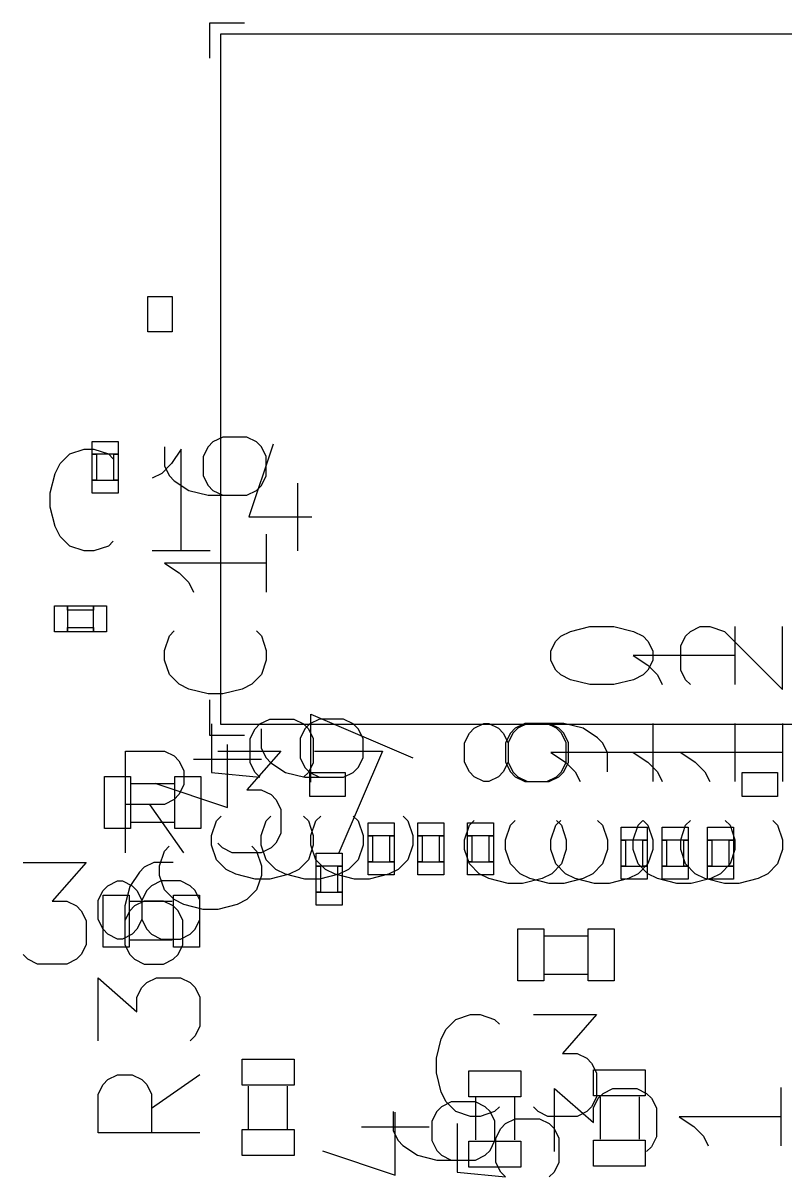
# Model space of a CAD drawing. Header units: millimetres. Extents: x -1 to 260, y -56 to 300.
# Drawn here: x 52.33 to 61.15, y 150.03 to 163.36 of the extents above; entities that cross this region are included whole.
import ezdxf

# ---------------------------------------------------------------- set-up
doc = ezdxf.new("R2010")
doc.units = ezdxf.units.MM
doc.layers.add('F.Fab', color=9, linetype='CONTINUOUS', true_color=0xafafaf)
doc.layers.add('F.Silkscreen', color=41, linetype='CONTINUOUS', true_color=0xf2eda1)

msp = doc.modelspace()

# ---------------------------------------------------------------- linework, layer by layer
at = {"layer": 'F.Fab', "linetype": 'CONTINUOUS'}
for p, q in [((54.6122, 163.2378), (54.6122, 155.2622)), ((62.5878, 163.2378), (54.6122, 163.2378)), ((55.5012, 163.2378), (55.1964, 163.2378)), ((56.0092, 163.2378), (55.7044, 163.2378)), ((56.4918, 163.2378), (56.2124, 163.2378)), ((56.9998, 163.2378), (56.695, 163.2378)), ((57.5078, 163.2378), (57.203, 163.2378)), ((57.9904, 163.2378), (57.711, 163.2378)), ((58.4984, 163.2378), (58.1936, 163.2378)), ((59.0064, 163.2378), (58.7016, 163.2378)), ((59.489, 163.2378), (59.2096, 163.2378)), ((59.997, 163.2378), (59.6922, 163.2378)), ((60.505, 163.2378), (60.2002, 163.2378)), ((60.9876, 163.2378), (60.7082, 163.2378)), ((54.6122, 162.6536), (54.6122, 162.3488)), ((54.6122, 162.1456), (54.6122, 161.8408)), ((54.6122, 161.6376), (54.6122, 161.3582)), ((54.6122, 161.155), (54.6122, 160.8502)), ((54.6122, 160.647), (54.6122, 160.3422)), ((54.6122, 160.139), (54.6122, 159.8596)), ((54.6122, 159.6564), (54.6122, 159.3516)), ((54.6122, 159.1484), (54.6122, 158.8436)), ((54.6122, 158.6404), (54.6122, 158.361)), ((53.13, 158.38), (53.13, 158.53)), ((53.13, 158.53), (53.43, 158.53)), ((53.43, 158.53), (53.43, 158.38)), ((53.43, 158.38), (53.13, 158.38)), ((53.13, 158.08), (53.13, 158.38)), ((53.13, 158.38), (53.18, 158.38)), ((53.18, 158.38), (53.18, 158.08)), ((53.38, 158.08), (53.38, 158.38)), ((53.38, 158.38), (53.43, 158.38)), ((53.43, 158.38), (53.43, 158.08)), ((53.18, 158.08), (53.13, 158.08)), ((53.13, 157.93), (53.13, 158.08)), ((53.13, 158.08), (53.43, 158.08)), ((53.43, 158.08), (53.38, 158.08)), ((53.43, 158.08), (53.43, 157.93)), ((54.6122, 158.1578), (54.6122, 157.853)), ((53.43, 157.93), (53.13, 157.93)), ((54.6122, 157.6498), (54.6122, 157.345)), ((54.6122, 157.1418), (54.6122, 156.8624)), ((52.695, 156.33), (52.695, 156.63)), ((52.695, 156.63), (52.845, 156.63)), ((52.845, 156.63), (52.845, 156.33)), ((52.845, 156.58), (52.845, 156.63)), ((52.845, 156.63), (53.145, 156.63)), ((53.145, 156.58), (52.845, 156.58)), ((53.145, 156.63), (53.145, 156.58)), ((53.145, 156.33), (53.145, 156.63)), ((53.145, 156.63), (53.295, 156.63)), ((53.295, 156.63), (53.295, 156.33)), ((54.6122, 156.6592), (54.6122, 156.3544)), ((52.845, 156.33), (52.695, 156.33)), ((52.845, 156.33), (52.845, 156.38)), ((52.845, 156.38), (53.145, 156.38)), ((53.145, 156.33), (52.845, 156.33)), ((53.145, 156.38), (53.145, 156.33)), ((53.295, 156.33), (53.145, 156.33)), ((54.6122, 156.1512), (54.6122, 155.8464)), ((54.6122, 155.2622), (62.5878, 155.2622)), ((55.1964, 155.2622), (55.5012, 155.2622)), ((55.7044, 155.2622), (56.0092, 155.2622)), ((56.2124, 155.2622), (56.4918, 155.2622)), ((56.695, 155.2622), (56.9998, 155.2622)), ((57.203, 155.2622), (57.5078, 155.2622)), ((57.711, 155.2622), (57.9904, 155.2622)), ((58.1936, 155.2622), (58.4984, 155.2622)), ((58.7016, 155.2622), (59.0064, 155.2622)), ((59.2096, 155.2622), (59.489, 155.2622)), ((59.6922, 155.2622), (59.997, 155.2622)), ((60.2002, 155.2622), (60.505, 155.2622)), ((60.7082, 155.2622), (60.9876, 155.2622)), ((53.2712, 154.0549), (53.2712, 154.6548)), ((53.2712, 154.6548), (53.5712, 154.6548)), ((53.5712, 154.6548), (53.5712, 154.0549)), ((54.084, 154.0549), (54.084, 154.6548)), ((54.084, 154.6548), (54.384, 154.6548)), ((54.384, 154.6548), (54.384, 154.0549)), ((53.585, 154.574), (54.075, 154.574)), ((53.5712, 154.0549), (53.2712, 154.0549)), ((54.075, 154.126), (53.585, 154.126)), ((54.384, 154.0549), (54.084, 154.0549)), ((56.32, 153.97), (56.32, 154.12)), ((56.32, 154.12), (56.62, 154.12)), ((56.62, 154.12), (56.62, 153.97)), ((56.895, 153.97), (56.895, 154.12)), ((56.895, 154.12), (57.195, 154.12)), ((57.195, 154.12), (57.195, 153.97)), ((57.47, 153.97), (57.47, 154.12)), ((57.47, 154.12), (57.77, 154.12)), ((57.77, 154.12), (57.77, 153.97)), ((59.245, 153.92), (59.245, 154.07)), ((59.245, 154.07), (59.545, 154.07)), ((59.545, 154.07), (59.545, 153.92)), ((59.72, 153.92), (59.72, 154.07)), ((59.72, 154.07), (60.02, 154.07)), ((60.02, 154.07), (60.02, 153.92)), ((60.245, 153.92), (60.245, 154.07)), ((60.245, 154.07), (60.545, 154.07)), ((60.545, 154.07), (60.545, 153.92)), ((56.32, 153.67), (56.32, 153.97)), ((56.32, 153.97), (56.37, 153.97)), ((56.62, 153.97), (56.32, 153.97)), ((56.37, 153.97), (56.37, 153.67)), ((56.57, 153.67), (56.57, 153.97)), ((56.57, 153.97), (56.62, 153.97)), ((56.62, 153.97), (56.62, 153.67)), ((56.895, 153.67), (56.895, 153.97)), ((56.895, 153.97), (56.945, 153.97)), ((57.195, 153.97), (56.895, 153.97)), ((56.945, 153.97), (56.945, 153.67)), ((57.145, 153.67), (57.145, 153.97)), ((57.145, 153.97), (57.195, 153.97)), ((57.195, 153.97), (57.195, 153.67)), ((57.47, 153.67), (57.47, 153.97)), ((57.47, 153.97), (57.52, 153.97)), ((57.77, 153.97), (57.47, 153.97)), ((57.52, 153.97), (57.52, 153.67)), ((57.72, 153.67), (57.72, 153.97)), ((57.72, 153.97), (57.77, 153.97)), ((57.77, 153.97), (57.77, 153.67)), ((59.245, 153.62), (59.245, 153.92)), ((59.245, 153.92), (59.295, 153.92)), ((59.545, 153.92), (59.245, 153.92)), ((59.295, 153.92), (59.295, 153.62)), ((59.495, 153.62), (59.495, 153.92)), ((59.495, 153.92), (59.545, 153.92)), ((59.545, 153.92), (59.545, 153.62)), ((59.72, 153.62), (59.72, 153.92)), ((59.72, 153.92), (59.77, 153.92)), ((60.02, 153.92), (59.72, 153.92)), ((59.77, 153.92), (59.77, 153.62)), ((59.97, 153.62), (59.97, 153.92)), ((59.97, 153.92), (60.02, 153.92)), ((60.02, 153.92), (60.02, 153.62)), ((60.245, 153.62), (60.245, 153.92)), ((60.245, 153.92), (60.295, 153.92)), ((60.545, 153.92), (60.245, 153.92)), ((60.295, 153.92), (60.295, 153.62)), ((60.495, 153.62), (60.495, 153.92)), ((60.495, 153.92), (60.545, 153.92)), ((60.545, 153.92), (60.545, 153.62)), ((55.72, 153.62), (55.72, 153.77)), ((55.72, 153.77), (56.02, 153.77)), ((56.02, 153.77), (56.02, 153.62)), ((56.37, 153.67), (56.32, 153.67)), ((56.32, 153.52), (56.32, 153.67)), ((56.32, 153.67), (56.62, 153.67)), ((56.62, 153.67), (56.57, 153.67)), ((56.62, 153.67), (56.62, 153.52)), ((56.945, 153.67), (56.895, 153.67)), ((56.895, 153.52), (56.895, 153.67)), ((56.895, 153.67), (57.195, 153.67)), ((57.195, 153.67), (57.145, 153.67)), ((57.195, 153.67), (57.195, 153.52)), ((57.52, 153.67), (57.47, 153.67)), ((57.47, 153.52), (57.47, 153.67)), ((57.47, 153.67), (57.77, 153.67)), ((57.77, 153.67), (57.72, 153.67)), ((57.77, 153.67), (57.77, 153.52)), ((55.72, 153.32), (55.72, 153.62)), ((55.72, 153.62), (55.77, 153.62)), ((56.02, 153.62), (55.72, 153.62)), ((55.77, 153.62), (55.77, 153.32)), ((55.97, 153.32), (55.97, 153.62)), ((55.97, 153.62), (56.02, 153.62)), ((56.02, 153.62), (56.02, 153.32)), ((56.62, 153.52), (56.32, 153.52)), ((57.195, 153.52), (56.895, 153.52)), ((57.77, 153.52), (57.47, 153.52)), ((59.295, 153.62), (59.245, 153.62)), ((59.245, 153.47), (59.245, 153.62)), ((59.245, 153.62), (59.545, 153.62)), ((59.545, 153.62), (59.495, 153.62)), ((59.545, 153.62), (59.545, 153.47)), ((59.77, 153.62), (59.72, 153.62)), ((59.72, 153.47), (59.72, 153.62)), ((59.72, 153.62), (60.02, 153.62)), ((60.02, 153.62), (59.97, 153.62)), ((60.02, 153.62), (60.02, 153.47)), ((60.295, 153.62), (60.245, 153.62)), ((60.245, 153.47), (60.245, 153.62)), ((60.245, 153.62), (60.545, 153.62)), ((60.545, 153.62), (60.495, 153.62)), ((60.545, 153.62), (60.545, 153.47)), ((59.545, 153.47), (59.245, 153.47)), ((60.02, 153.47), (59.72, 153.47)), ((60.545, 153.47), (60.245, 153.47)), ((53.256, 152.6852), (53.256, 153.2851)), ((53.256, 153.2851), (53.556, 153.2851)), ((53.556, 153.2851), (53.556, 152.6852)), ((54.0688, 152.6852), (54.0688, 153.2851)), ((54.0688, 153.2851), (54.3688, 153.2851)), ((54.3688, 153.2851), (54.3688, 152.6852)), ((55.77, 153.32), (55.72, 153.32)), ((55.72, 153.17), (55.72, 153.32)), ((55.72, 153.32), (56.02, 153.32)), ((56.02, 153.32), (55.97, 153.32)), ((56.02, 153.32), (56.02, 153.17)), ((53.565, 153.214), (54.055, 153.214)), ((56.02, 153.17), (55.72, 153.17)), ((58.0512, 152.2949), (58.0512, 152.8948)), ((58.0512, 152.8948), (58.3512, 152.8948)), ((58.3512, 152.8948), (58.3512, 152.2949)), ((58.864, 152.2949), (58.864, 152.8948)), ((58.864, 152.8948), (59.164, 152.8948)), ((59.164, 152.8948), (59.164, 152.2949)), ((54.055, 152.766), (53.565, 152.766)), ((58.365, 152.814), (58.855, 152.814)), ((53.556, 152.6852), (53.256, 152.6852)), ((54.3688, 152.6852), (54.0688, 152.6852)), ((58.855, 152.366), (58.365, 152.366)), ((58.3512, 152.2949), (58.0512, 152.2949)), ((59.164, 152.2949), (58.864, 152.2949)), ((54.8649, 151.0888), (54.8649, 151.3888)), ((54.8649, 151.3888), (55.4648, 151.3888)), ((55.4648, 151.3888), (55.4648, 151.0888)), ((57.4852, 150.954), (57.4852, 151.254)), ((57.4852, 151.254), (58.0851, 151.254)), ((58.0851, 151.254), (58.0851, 150.954)), ((58.9252, 150.964), (58.9252, 151.264)), ((58.9252, 151.264), (59.5251, 151.264)), ((59.5251, 151.264), (59.5251, 150.964)), ((55.4648, 151.0888), (54.8649, 151.0888)), ((54.936, 150.585), (54.936, 151.075)), ((55.384, 151.075), (55.384, 150.585)), ((58.0851, 150.954), (57.4852, 150.954)), ((57.566, 150.455), (57.566, 150.945)), ((58.014, 150.945), (58.014, 150.455)), ((59.5251, 150.964), (58.9252, 150.964)), ((59.006, 150.465), (59.006, 150.955)), ((59.454, 150.955), (59.454, 150.465)), ((54.8649, 150.276), (54.8649, 150.576)), ((54.8649, 150.576), (55.4648, 150.576)), ((55.4648, 150.576), (55.4648, 150.276)), ((58.9252, 150.1512), (58.9252, 150.4512)), ((58.9252, 150.4512), (59.5251, 150.4512)), ((59.5251, 150.4512), (59.5251, 150.1512)), ((57.4852, 150.1412), (57.4852, 150.4412)), ((57.4852, 150.4412), (58.0851, 150.4412)), ((58.0851, 150.4412), (58.0851, 150.1412)), ((55.4648, 150.276), (54.8649, 150.276)), ((58.0851, 150.1412), (57.4852, 150.1412)), ((59.5251, 150.1512), (58.9252, 150.1512))]:
    msp.add_line(p, q, dxfattribs=at)
at = {"layer": 'F.Silkscreen', "linetype": 'CONTINUOUS'}
for p, q in [((54.4852, 163.3648), (54.4852, 162.9584)), ((54.8916, 163.3648), (54.4852, 163.3648)), ((53.7745, 159.7968), (53.7745, 160.2032)), ((53.7745, 160.2032), (54.0539, 160.2032)), ((54.0539, 160.2032), (54.0539, 159.7968)), ((54.0539, 159.7968), (53.7745, 159.7968)), ((54.638465, 158.579405), (54.526415, 158.52338)), ((54.918591, 158.579405), (54.638465, 158.579405)), ((55.030641, 158.52338), (54.918591, 158.579405)), ((53.966164, 158.467355), (53.966164, 158.243254)), ((54.47039, 158.467355), (54.414365, 158.355304)), ((54.526415, 158.52338), (54.47039, 158.467355)), ((55.222751, 158.496398), (54.942625, 157.65602)), ((55.086667, 158.467355), (55.030641, 158.52338)), ((55.142692, 158.355304), (55.086667, 158.467355)), ((52.757644, 158.272297), (52.869695, 158.384347)), ((52.869695, 158.384347), (53.03777, 158.440372)), ((53.03777, 158.440372), (53.14982, 158.440372)), ((53.14982, 158.440372), (53.317896, 158.384347)), ((53.317896, 158.384347), (53.373921, 158.328322)), ((54.158273, 158.440372), (54.046223, 158.272297)), ((54.158273, 157.263844), (54.158273, 158.440372)), ((54.414365, 158.355304), (54.414365, 158.131204)), ((55.142692, 158.131204), (55.142692, 158.355304)), ((52.701619, 158.160247), (52.757644, 158.272297)), ((54.046223, 158.272297), (53.934172, 158.160247)), ((53.966164, 158.243254), (54.022189, 158.131204)), ((52.645594, 157.936146), (52.701619, 158.160247)), ((53.934172, 158.160247), (53.822122, 158.104222)), ((54.022189, 158.131204), (54.078214, 158.075179)), ((54.078214, 158.075179), (54.246289, 157.963128)), ((54.414365, 158.131204), (54.47039, 158.019153)), ((55.086667, 158.019153), (55.142692, 158.131204)), ((55.502877, 158.048196), (55.502877, 157.263844)), ((52.645594, 157.768071), (52.645594, 157.936146)), ((54.246289, 157.963128), (54.47039, 157.907103)), ((54.47039, 158.019153), (54.526415, 157.963128)), ((54.526415, 157.963128), (54.638465, 157.907103)), ((54.918591, 157.907103), (55.030641, 157.963128)), ((55.030641, 157.963128), (55.086667, 158.019153)), ((54.47039, 157.907103), (54.918591, 157.907103)), ((52.701619, 157.54397), (52.645594, 157.768071)), ((54.942625, 157.65602), (55.670952, 157.65602)), ((52.757644, 157.43192), (52.701619, 157.54397)), ((52.869695, 157.31987), (52.757644, 157.43192)), ((55.142692, 157.458902), (55.142692, 156.7866)), ((53.03777, 157.263844), (52.869695, 157.31987)), ((53.14982, 157.263844), (53.03777, 157.263844)), ((53.317896, 157.31987), (53.14982, 157.263844)), ((53.373921, 157.375895), (53.317896, 157.31987)), ((54.494424, 157.263844), (53.822122, 157.263844)), ((55.142692, 157.122751), (53.966164, 157.122751)), ((53.966164, 157.122751), (54.134239, 157.010701)), ((54.134239, 157.010701), (54.246289, 156.89865)), ((54.246289, 156.89865), (54.302315, 156.7866)), ((54.022189, 156.282374), (54.078214, 156.338399)), ((55.030641, 156.338399), (55.086667, 156.282374)), ((58.546677, 156.277877), (58.658727, 156.333902)), ((58.658727, 156.333902), (58.882828, 156.389927)), ((58.882828, 156.389927), (59.162954, 156.389927)), ((59.162954, 156.389927), (59.387054, 156.333902)), ((59.387054, 156.333902), (59.499104, 156.277877)), ((59.990652, 156.277877), (60.046677, 156.333902)), ((60.046677, 156.333902), (60.158727, 156.389927)), ((60.158727, 156.389927), (60.270778, 156.389927)), ((60.270778, 156.389927), (60.438853, 156.333902)), ((60.438853, 156.333902), (61.111155, 155.6616)), ((60.561155, 156.389927), (60.561155, 155.717625)), ((61.111155, 155.6616), (61.111155, 156.389927)), ((53.966164, 156.114298), (54.022189, 156.282374)), ((55.086667, 156.282374), (55.142692, 156.114298)), ((58.434627, 156.109801), (58.490652, 156.221851)), ((58.490652, 156.221851), (58.546677, 156.277877)), ((59.499104, 156.277877), (59.55513, 156.221851)), ((59.55513, 156.221851), (59.611155, 156.109801)), ((59.934627, 156.165826), (59.990652, 156.277877)), ((53.966164, 156.002248), (53.966164, 156.114298)), ((55.142692, 156.114298), (55.142692, 156.002248)), ((58.434627, 155.997751), (58.434627, 156.109801)), ((60.561155, 156.053776), (59.384627, 156.053776)), ((59.384627, 156.053776), (59.552702, 155.941726)), ((59.611155, 156.109801), (59.611155, 155.997751)), ((59.934627, 155.885701), (59.934627, 156.165826)), ((54.022189, 155.834173), (53.966164, 156.002248)), ((55.142692, 156.002248), (55.086667, 155.834173)), ((58.490652, 155.885701), (58.434627, 155.997751)), ((59.552702, 155.941726), (59.664752, 155.829675)), ((59.611155, 155.997751), (59.55513, 155.885701)), ((54.134239, 155.722122), (54.022189, 155.834173)), ((55.086667, 155.834173), (54.974616, 155.722122)), ((58.546677, 155.829675), (58.490652, 155.885701)), ((58.658727, 155.77365), (58.546677, 155.829675)), ((59.499104, 155.829675), (59.387054, 155.77365)), ((59.55513, 155.885701), (59.499104, 155.829675)), ((59.664752, 155.829675), (59.720778, 155.717625)), ((59.990652, 155.77365), (59.934627, 155.885701)), ((54.246289, 155.666097), (54.134239, 155.722122)), ((54.47039, 155.610072), (54.246289, 155.666097)), ((54.862566, 155.666097), (54.638465, 155.610072)), ((54.974616, 155.722122), (54.862566, 155.666097)), ((58.882828, 155.717625), (58.658727, 155.77365)), ((59.162954, 155.717625), (58.882828, 155.717625)), ((59.387054, 155.77365), (59.162954, 155.717625)), ((60.046677, 155.717625), (59.990652, 155.77365)), ((54.638465, 155.610072), (54.47039, 155.610072)), ((54.4852, 155.5416), (54.4852, 155.1352)), ((54.509627, 155.263399), (54.509627, 154.703147)), ((55.013853, 155.207374), (55.069878, 155.263399)), ((55.069878, 155.263399), (55.181928, 155.319424)), ((55.181928, 155.319424), (55.462054, 155.319424)), ((55.462054, 155.319424), (55.574104, 155.263399)), ((55.574104, 155.263399), (55.63013, 155.207374)), ((55.644878, 155.263399), (55.588853, 155.207374)), ((55.756928, 155.319424), (55.644878, 155.263399)), ((55.659627, 154.591097), (55.659627, 155.375449)), ((55.659627, 155.375449), (56.836155, 154.871223)), ((56.037054, 155.319424), (55.756928, 155.319424)), ((56.149104, 155.263399), (56.037054, 155.319424)), ((56.20513, 155.207374), (56.149104, 155.263399)), ((57.546677, 155.213399), (57.658727, 155.269424)), ((57.658727, 155.269424), (57.714752, 155.269424)), ((57.714752, 155.269424), (57.826803, 155.213399)), ((58.133727, 155.269424), (58.021677, 155.213399)), ((58.162954, 155.269424), (58.050903, 155.213399)), ((58.581928, 155.269424), (58.133727, 155.269424)), ((58.387054, 155.269424), (58.162954, 155.269424)), ((58.499104, 155.213399), (58.387054, 155.269424)), ((58.525903, 155.213399), (58.413853, 155.269424)), ((58.806029, 155.213399), (58.581928, 155.269424)), ((59.611155, 155.269424), (59.611155, 154.597122)), ((60.561155, 155.269424), (60.561155, 154.597122)), ((61.111155, 155.269424), (61.111155, 154.597122)), ((54.4852, 155.1352), (54.8916, 155.1352)), ((54.957828, 155.095323), (55.013853, 155.207374)), ((55.084627, 155.207374), (55.084627, 154.983273)), ((55.588853, 155.207374), (55.532828, 155.095323)), ((55.63013, 155.207374), (55.686155, 155.095323)), ((56.261155, 155.095323), (56.20513, 155.207374)), ((57.434627, 155.045323), (57.490652, 155.157374)), ((57.490652, 155.157374), (57.546677, 155.213399)), ((57.826803, 155.213399), (57.882828, 155.157374)), ((57.882828, 155.157374), (57.938853, 155.045323)), ((57.965652, 155.157374), (57.909627, 155.045323)), ((57.994878, 155.157374), (57.938853, 155.045323)), ((58.021677, 155.213399), (57.965652, 155.157374)), ((58.050903, 155.213399), (57.994878, 155.157374)), ((58.55513, 155.157374), (58.499104, 155.213399)), ((58.581928, 155.157374), (58.525903, 155.213399)), ((58.611155, 155.045323), (58.55513, 155.157374)), ((58.637954, 155.045323), (58.581928, 155.157374)), ((58.974104, 155.101348), (58.806029, 155.213399)), ((54.693979, 154.297122), (54.693979, 155.025449)), ((54.957828, 154.815198), (54.957828, 155.095323)), ((55.084627, 154.983273), (55.140652, 154.871223)), ((55.532828, 155.095323), (55.532828, 154.871223)), ((55.686155, 155.095323), (55.686155, 154.815198)), ((56.261155, 154.871223), (56.261155, 155.095323)), ((57.434627, 154.821223), (57.434627, 155.045323)), ((57.909627, 155.045323), (57.909627, 154.821223)), ((57.938853, 155.045323), (57.938853, 154.821223)), ((58.611155, 154.821223), (58.611155, 155.045323)), ((58.637954, 154.821223), (58.637954, 155.045323)), ((59.03013, 155.045323), (58.974104, 155.101348)), ((59.086155, 154.933273), (59.03013, 155.045323)), ((53.516619, 153.773844), (53.516619, 154.950372)), ((53.516619, 154.950372), (53.96482, 154.950372)), ((53.96482, 154.950372), (54.076871, 154.894347)), ((54.076871, 154.894347), (54.132896, 154.838322)), ((54.301803, 154.857374), (55.086155, 154.857374)), ((54.581097, 154.950372), (55.309424, 154.950372)), ((55.309424, 154.950372), (54.917248, 154.502171)), ((55.140652, 154.871223), (55.196677, 154.815198)), ((55.532828, 154.871223), (55.588853, 154.759172)), ((55.7016, 154.950372), (56.485952, 154.950372)), ((56.485952, 154.950372), (55.981726, 153.773844)), ((56.20513, 154.759172), (56.261155, 154.871223)), ((59.611155, 154.933273), (58.434627, 154.933273)), ((58.434627, 154.933273), (58.602702, 154.821223)), ((59.086155, 154.709172), (59.086155, 154.933273)), ((60.561155, 154.933273), (59.384627, 154.933273)), ((59.384627, 154.933273), (59.552702, 154.821223)), ((61.111155, 154.933273), (59.934627, 154.933273)), ((59.934627, 154.933273), (60.102702, 154.821223)), ((54.132896, 154.838322), (54.188921, 154.726272)), ((54.188921, 154.726272), (54.188921, 154.558196)), ((55.013853, 154.703147), (54.957828, 154.815198)), ((55.196677, 154.815198), (55.364752, 154.703147)), ((55.588853, 154.759172), (55.644878, 154.703147)), ((55.686155, 154.815198), (55.63013, 154.703147)), ((56.149104, 154.703147), (56.20513, 154.759172)), ((57.490652, 154.709172), (57.434627, 154.821223)), ((57.938853, 154.821223), (57.882828, 154.709172)), ((57.909627, 154.821223), (57.965652, 154.709172)), ((57.938853, 154.821223), (57.994878, 154.709172)), ((58.55513, 154.709172), (58.611155, 154.821223)), ((58.581928, 154.709172), (58.637954, 154.821223)), ((58.602702, 154.821223), (58.714752, 154.709172)), ((59.552702, 154.821223), (59.664752, 154.709172)), ((60.102702, 154.821223), (60.214752, 154.709172)), ((54.509627, 154.703147), (55.069878, 154.647122)), ((55.069878, 154.647122), (55.013853, 154.703147)), ((55.364752, 154.703147), (55.588853, 154.647122)), ((55.63013, 154.703147), (55.574104, 154.647122)), ((55.588853, 154.647122), (56.037054, 154.647122)), ((55.644878, 154.703147), (55.756928, 154.647122)), ((55.6468, 154.4245), (55.6468, 154.7039)), ((55.6468, 154.7039), (56.0532, 154.7039)), ((56.037054, 154.647122), (56.149104, 154.703147)), ((56.0532, 154.7039), (56.0532, 154.4245)), ((57.546677, 154.653147), (57.490652, 154.709172)), ((57.658727, 154.597122), (57.546677, 154.653147)), ((57.714752, 154.597122), (57.658727, 154.597122)), ((57.826803, 154.653147), (57.714752, 154.597122)), ((57.882828, 154.709172), (57.826803, 154.653147)), ((57.965652, 154.709172), (58.021677, 154.653147)), ((57.994878, 154.709172), (58.050903, 154.653147)), ((58.021677, 154.653147), (58.133727, 154.597122)), ((58.050903, 154.653147), (58.162954, 154.597122)), ((58.133727, 154.597122), (58.413853, 154.597122)), ((58.162954, 154.597122), (58.387054, 154.597122)), ((58.387054, 154.597122), (58.499104, 154.653147)), ((58.413853, 154.597122), (58.525903, 154.653147)), ((58.499104, 154.653147), (58.55513, 154.709172)), ((58.525903, 154.653147), (58.581928, 154.709172)), ((58.714752, 154.709172), (58.770778, 154.597122)), ((59.664752, 154.709172), (59.720778, 154.597122)), ((60.214752, 154.709172), (60.270778, 154.597122)), ((60.6468, 154.4245), (60.6468, 154.7039)), ((60.6468, 154.7039), (61.0532, 154.7039)), ((61.0532, 154.7039), (61.0532, 154.4245)), ((53.853602, 154.577248), (54.693979, 154.297122)), ((54.132896, 154.446146), (54.076871, 154.390121)), ((54.188921, 154.558196), (54.132896, 154.446146)), ((54.917248, 154.502171), (55.085323, 154.502171)), ((55.085323, 154.502171), (55.197374, 154.446146)), ((55.197374, 154.446146), (55.253399, 154.390121)), ((53.96482, 154.334096), (53.516619, 154.334096)), ((54.188921, 153.773844), (53.796745, 154.334096)), ((54.076871, 154.390121), (53.96482, 154.334096)), ((55.253399, 154.390121), (55.309424, 154.278071)), ((56.0532, 154.4245), (55.6468, 154.4245)), ((61.0532, 154.4245), (60.6468, 154.4245)), ((54.565652, 154.142896), (54.621677, 154.198921)), ((55.140652, 154.142896), (55.196677, 154.198921)), ((55.309424, 154.278071), (55.309424, 153.997945)), ((55.574104, 154.198921), (55.63013, 154.142896)), ((55.715652, 154.142896), (55.771677, 154.198921)), ((56.149104, 154.198921), (56.20513, 154.142896)), ((56.724104, 154.198921), (56.78013, 154.142896)), ((54.509627, 153.97482), (54.565652, 154.142896)), ((55.084627, 153.97482), (55.140652, 154.142896)), ((55.63013, 154.142896), (55.686155, 153.97482)), ((55.659627, 153.97482), (55.715652, 154.142896)), ((56.20513, 154.142896), (56.261155, 153.97482)), ((56.78013, 154.142896), (56.836155, 153.97482)), ((57.434627, 153.92482), (57.490652, 154.092896)), ((57.490652, 154.092896), (57.546677, 154.148921)), ((57.909627, 153.92482), (57.965652, 154.092896)), ((57.965652, 154.092896), (58.021677, 154.148921)), ((58.434627, 153.92482), (58.490652, 154.092896)), ((58.490652, 154.092896), (58.546677, 154.148921)), ((58.499104, 154.148921), (58.55513, 154.092896)), ((58.55513, 154.092896), (58.611155, 153.92482)), ((58.974104, 154.148921), (59.03013, 154.092896)), ((59.03013, 154.092896), (59.086155, 153.92482)), ((59.384627, 153.92482), (59.440652, 154.092896)), ((59.440652, 154.092896), (59.496677, 154.148921)), ((59.499104, 154.148921), (59.55513, 154.092896)), ((59.55513, 154.092896), (59.611155, 153.92482)), ((59.934627, 153.92482), (59.990652, 154.092896)), ((59.990652, 154.092896), (60.046677, 154.148921)), ((60.449104, 154.148921), (60.50513, 154.092896)), ((60.50513, 154.092896), (60.561155, 153.92482)), ((60.999104, 154.148921), (61.05513, 154.092896)), ((61.05513, 154.092896), (61.111155, 153.92482)), ((54.509627, 153.86277), (54.509627, 153.97482)), ((55.084627, 153.86277), (55.084627, 153.97482)), ((55.309424, 153.997945), (55.253399, 153.885895)), ((55.659627, 153.86277), (55.659627, 153.97482)), ((55.686155, 153.97482), (55.686155, 153.86277)), ((56.261155, 153.97482), (56.261155, 153.86277)), ((56.836155, 153.97482), (56.836155, 153.86277)), ((57.434627, 153.81277), (57.434627, 153.92482)), ((57.909627, 153.81277), (57.909627, 153.92482)), ((58.434627, 153.81277), (58.434627, 153.92482)), ((58.611155, 153.92482), (58.611155, 153.81277)), ((59.086155, 153.92482), (59.086155, 153.81277)), ((59.384627, 153.81277), (59.384627, 153.92482)), ((59.611155, 153.92482), (59.611155, 153.81277)), ((59.934627, 153.81277), (59.934627, 153.92482)), ((60.561155, 153.92482), (60.561155, 153.81277)), ((61.111155, 153.92482), (61.111155, 153.81277)), ((53.909627, 153.62482), (53.965652, 153.792896)), ((53.965652, 153.792896), (54.021677, 153.848921)), ((54.565652, 153.694695), (54.509627, 153.86277)), ((54.637122, 153.82987), (54.581097, 153.885895)), ((54.749172, 153.773844), (54.637122, 153.82987)), ((54.974104, 153.848921), (55.03013, 153.792896)), ((55.03013, 153.792896), (55.086155, 153.62482)), ((55.140652, 153.694695), (55.084627, 153.86277)), ((55.197374, 153.82987), (55.085323, 153.773844)), ((55.253399, 153.885895), (55.197374, 153.82987)), ((55.686155, 153.86277), (55.63013, 153.694695)), ((55.715652, 153.694695), (55.659627, 153.86277)), ((56.261155, 153.86277), (56.20513, 153.694695)), ((56.836155, 153.86277), (56.78013, 153.694695)), ((57.490652, 153.644695), (57.434627, 153.81277)), ((57.965652, 153.644695), (57.909627, 153.81277)), ((58.490652, 153.644695), (58.434627, 153.81277)), ((58.611155, 153.81277), (58.55513, 153.644695)), ((59.086155, 153.81277), (59.03013, 153.644695)), ((59.440652, 153.644695), (59.384627, 153.81277)), ((59.611155, 153.81277), (59.55513, 153.644695)), ((59.990652, 153.644695), (59.934627, 153.81277)), ((60.561155, 153.81277), (60.50513, 153.644695)), ((61.111155, 153.81277), (61.05513, 153.644695)), ((52.330575, 153.663835), (53.058902, 153.663835)), ((53.058902, 153.663835), (52.666726, 153.215634)), ((53.843254, 153.663835), (53.731204, 153.60781)), ((54.067355, 153.663835), (53.843254, 153.663835)), ((54.677702, 153.582644), (54.565652, 153.694695)), ((55.085323, 153.773844), (54.749172, 153.773844)), ((55.252702, 153.582644), (55.140652, 153.694695)), ((55.63013, 153.694695), (55.518079, 153.582644)), ((55.827702, 153.582644), (55.715652, 153.694695)), ((56.20513, 153.694695), (56.093079, 153.582644)), ((56.78013, 153.694695), (56.668079, 153.582644)), ((57.602702, 153.532644), (57.490652, 153.644695)), ((58.077702, 153.532644), (57.965652, 153.644695)), ((58.55513, 153.644695), (58.443079, 153.532644)), ((58.602702, 153.532644), (58.490652, 153.644695)), ((59.03013, 153.644695), (58.918079, 153.532644)), ((59.552702, 153.532644), (59.440652, 153.644695)), ((59.55513, 153.644695), (59.443079, 153.532644)), ((60.102702, 153.532644), (59.990652, 153.644695)), ((60.50513, 153.644695), (60.393079, 153.532644)), ((61.05513, 153.644695), (60.943079, 153.532644)), ((53.675179, 153.551785), (53.563128, 153.38371)), ((53.731204, 153.60781), (53.675179, 153.551785)), ((53.909627, 153.51277), (53.909627, 153.62482)), ((53.965652, 153.344695), (53.909627, 153.51277)), ((54.789752, 153.526619), (54.677702, 153.582644)), ((55.013853, 153.470594), (54.789752, 153.526619)), ((55.086155, 153.51277), (55.03013, 153.344695)), ((55.086155, 153.62482), (55.086155, 153.51277)), ((55.406029, 153.526619), (55.181928, 153.470594)), ((55.364752, 153.526619), (55.252702, 153.582644)), ((55.588853, 153.470594), (55.364752, 153.526619)), ((55.518079, 153.582644), (55.406029, 153.526619)), ((55.981029, 153.526619), (55.756928, 153.470594)), ((55.939752, 153.526619), (55.827702, 153.582644)), ((56.163853, 153.470594), (55.939752, 153.526619)), ((56.093079, 153.582644), (55.981029, 153.526619)), ((56.556029, 153.526619), (56.331928, 153.470594)), ((56.668079, 153.582644), (56.556029, 153.526619)), ((57.714752, 153.476619), (57.602702, 153.532644)), ((58.189752, 153.476619), (58.077702, 153.532644)), ((58.443079, 153.532644), (58.331029, 153.476619)), ((58.714752, 153.476619), (58.602702, 153.532644)), ((58.918079, 153.532644), (58.806029, 153.476619)), ((59.443079, 153.532644), (59.331029, 153.476619)), ((59.664752, 153.476619), (59.552702, 153.532644)), ((60.214752, 153.476619), (60.102702, 153.532644)), ((60.393079, 153.532644), (60.281029, 153.476619)), ((60.943079, 153.532644), (60.831029, 153.476619)), ((53.255652, 153.337877), (53.311677, 153.393902)), ((53.311677, 153.393902), (53.423727, 153.449927)), ((53.423727, 153.449927), (53.479752, 153.449927)), ((53.479752, 153.449927), (53.591803, 153.393902)), ((53.563128, 153.38371), (53.507103, 153.159609)), ((53.591803, 153.393902), (53.647828, 153.337877)), ((53.815903, 153.393902), (53.759878, 153.337877)), ((53.927954, 153.449927), (53.815903, 153.393902)), ((54.152054, 153.449927), (53.927954, 153.449927)), ((54.264104, 153.393902), (54.152054, 153.449927)), ((54.32013, 153.337877), (54.264104, 153.393902)), ((55.181928, 153.470594), (55.013853, 153.470594)), ((55.756928, 153.470594), (55.588853, 153.470594)), ((56.331928, 153.470594), (56.163853, 153.470594)), ((57.938853, 153.420594), (57.714752, 153.476619)), ((58.106928, 153.420594), (57.938853, 153.420594)), ((58.331029, 153.476619), (58.106928, 153.420594)), ((58.413853, 153.420594), (58.189752, 153.476619)), ((58.581928, 153.420594), (58.413853, 153.420594)), ((58.806029, 153.476619), (58.581928, 153.420594)), ((58.938853, 153.420594), (58.714752, 153.476619)), ((59.106928, 153.420594), (58.938853, 153.420594)), ((59.331029, 153.476619), (59.106928, 153.420594)), ((59.888853, 153.420594), (59.664752, 153.476619)), ((60.056928, 153.420594), (59.888853, 153.420594)), ((60.281029, 153.476619), (60.056928, 153.420594)), ((60.438853, 153.420594), (60.214752, 153.476619)), ((60.606928, 153.420594), (60.438853, 153.420594)), ((60.831029, 153.476619), (60.606928, 153.420594)), ((53.199627, 153.225826), (53.255652, 153.337877)), ((53.647828, 153.337877), (53.703853, 153.225826)), ((53.759878, 153.337877), (53.703853, 153.225826)), ((54.077702, 153.232644), (53.965652, 153.344695)), ((54.376155, 153.225826), (54.32013, 153.337877)), ((55.03013, 153.344695), (54.918079, 153.232644)), ((52.666726, 153.215634), (52.834801, 153.215634)), ((52.834801, 153.215634), (52.946852, 153.159609)), ((52.946852, 153.159609), (53.002877, 153.103584)), ((53.199627, 153.001726), (53.199627, 153.225826)), ((53.507103, 153.159609), (53.507103, 152.711408)), ((53.619153, 153.159609), (53.563128, 153.103584)), ((53.731204, 153.215634), (53.619153, 153.159609)), ((53.703853, 153.225826), (53.703853, 153.001726)), ((53.955304, 153.215634), (53.731204, 153.215634)), ((54.067355, 153.159609), (53.955304, 153.215634)), ((54.12338, 153.103584), (54.067355, 153.159609)), ((54.189752, 153.176619), (54.077702, 153.232644)), ((54.413853, 153.120594), (54.189752, 153.176619)), ((54.376155, 153.001726), (54.376155, 153.225826)), ((54.581928, 153.120594), (54.413853, 153.120594)), ((54.806029, 153.176619), (54.581928, 153.120594)), ((54.918079, 153.232644), (54.806029, 153.176619)), ((53.002877, 153.103584), (53.058902, 152.991534)), ((53.058902, 152.991534), (53.058902, 152.711408)), ((53.255652, 152.889675), (53.199627, 153.001726)), ((53.563128, 153.103584), (53.507103, 152.991534)), ((53.703853, 153.001726), (53.647828, 152.889675)), ((53.703853, 153.001726), (53.759878, 152.889675)), ((54.179405, 152.991534), (54.12338, 153.103584)), ((54.179405, 152.711408), (54.179405, 152.991534)), ((54.32013, 152.889675), (54.376155, 153.001726)), ((53.311677, 152.83365), (53.255652, 152.889675)), ((53.647828, 152.889675), (53.591803, 152.83365)), ((53.759878, 152.889675), (53.815903, 152.83365)), ((54.264104, 152.83365), (54.32013, 152.889675)), ((53.058902, 152.711408), (53.002877, 152.599358)), ((53.423727, 152.777625), (53.311677, 152.83365)), ((53.479752, 152.777625), (53.423727, 152.777625)), ((53.591803, 152.83365), (53.479752, 152.777625)), ((53.507103, 152.711408), (53.563128, 152.599358)), ((53.815903, 152.83365), (53.927954, 152.777625)), ((53.927954, 152.777625), (54.152054, 152.777625)), ((54.12338, 152.599358), (54.179405, 152.711408)), ((54.152054, 152.777625), (54.264104, 152.83365)), ((52.3866, 152.543333), (52.330575, 152.599358)), ((53.002877, 152.599358), (52.946852, 152.543333)), ((53.563128, 152.599358), (53.619153, 152.543333)), ((54.067355, 152.543333), (54.12338, 152.599358)), ((52.49865, 152.487307), (52.3866, 152.543333)), ((52.834801, 152.487307), (52.49865, 152.487307)), ((52.946852, 152.543333), (52.834801, 152.487307)), ((53.619153, 152.543333), (53.731204, 152.487307)), ((53.731204, 152.487307), (53.955304, 152.487307)), ((53.955304, 152.487307), (54.067355, 152.543333)), ((53.199627, 151.601097), (53.199627, 152.329424)), ((53.199627, 152.329424), (53.647828, 151.937248)), ((53.759878, 152.273399), (53.871928, 152.329424)), ((53.871928, 152.329424), (54.152054, 152.329424)), ((54.152054, 152.329424), (54.264104, 152.273399)), ((53.647828, 152.105323), (53.703853, 152.217374)), ((53.703853, 152.217374), (53.759878, 152.273399)), ((54.264104, 152.273399), (54.32013, 152.217374)), ((54.32013, 152.217374), (54.376155, 152.105323)), ((53.647828, 151.937248), (53.647828, 152.105323)), ((54.376155, 152.105323), (54.376155, 151.769172)), ((57.222625, 151.73576), (57.334676, 151.84781)), ((57.334676, 151.84781), (57.502751, 151.903835)), ((57.502751, 151.903835), (57.614801, 151.903835)), ((57.614801, 151.903835), (57.782877, 151.84781)), ((57.782877, 151.84781), (57.838902, 151.791785)), ((58.231078, 151.903835), (58.959405, 151.903835)), ((58.959405, 151.903835), (58.567229, 151.455634)), ((54.32013, 151.657122), (54.264104, 151.601097)), ((54.376155, 151.769172), (54.32013, 151.657122)), ((57.1666, 151.62371), (57.222625, 151.73576)), ((57.110575, 151.399609), (57.1666, 151.62371)), ((57.110575, 151.231534), (57.110575, 151.399609)), ((58.567229, 151.455634), (58.735304, 151.455634)), ((58.735304, 151.455634), (58.847355, 151.399609)), ((58.847355, 151.399609), (58.90338, 151.343584)), ((58.90338, 151.343584), (58.959405, 151.231534)), ((53.255652, 151.096871), (53.311677, 151.152896)), ((53.311677, 151.152896), (53.423727, 151.208921)), ((53.423727, 151.208921), (53.591803, 151.208921)), ((53.591803, 151.208921), (53.703853, 151.152896)), ((53.703853, 151.152896), (53.759878, 151.096871)), ((54.376155, 151.208921), (53.815903, 150.816745)), ((57.1666, 151.007433), (57.110575, 151.231534)), ((58.959405, 151.231534), (58.959405, 150.951408)), ((53.199627, 150.98482), (53.255652, 151.096871)), ((53.199627, 150.536619), (53.199627, 150.98482)), ((53.759878, 151.096871), (53.815903, 150.98482)), ((53.815903, 150.98482), (53.815903, 150.536619)), ((57.222625, 150.895383), (57.1666, 151.007433)), ((58.476164, 150.321078), (58.476164, 151.049405)), ((58.476164, 151.049405), (58.924365, 150.657229)), ((58.98039, 150.937355), (59.036415, 150.99338)), ((59.036415, 150.99338), (59.148465, 151.049405)), ((59.148465, 151.049405), (59.428591, 151.049405)), ((59.428591, 151.049405), (59.540641, 150.99338)), ((59.540641, 150.99338), (59.596667, 150.937355)), ((61.092692, 151.059405), (61.092692, 150.387103)), ((57.281928, 150.894927), (57.169878, 150.838902)), ((57.334676, 150.783333), (57.222625, 150.895383)), ((57.562054, 150.894927), (57.281928, 150.894927)), ((57.674104, 150.838902), (57.562054, 150.894927)), ((58.959405, 150.951408), (58.90338, 150.839358)), ((58.924365, 150.825304), (58.98039, 150.937355)), ((59.596667, 150.937355), (59.652692, 150.825304)), ((56.609627, 150.782877), (56.609627, 150.558776)), ((56.633979, 150.047625), (56.633979, 150.775952)), ((57.113853, 150.782877), (57.057828, 150.670826)), ((57.169878, 150.838902), (57.113853, 150.782877)), ((57.502751, 150.727307), (57.334676, 150.783333)), ((57.614801, 150.727307), (57.502751, 150.727307)), ((57.782877, 150.783333), (57.614801, 150.727307)), ((57.73013, 150.782877), (57.674104, 150.838902)), ((57.786155, 150.670826), (57.73013, 150.782877)), ((57.838902, 150.839358), (57.782877, 150.783333)), ((58.287103, 150.783333), (58.231078, 150.839358)), ((58.399153, 150.727307), (58.287103, 150.783333)), ((58.735304, 150.727307), (58.399153, 150.727307)), ((58.847355, 150.783333), (58.735304, 150.727307)), ((58.90338, 150.839358), (58.847355, 150.783333)), ((58.924365, 150.657229), (58.924365, 150.825304)), ((59.652692, 150.825304), (59.652692, 150.489153)), ((61.092692, 150.723254), (59.916164, 150.723254)), ((59.916164, 150.723254), (60.084239, 150.611204)), ((56.241803, 150.607877), (57.026155, 150.607877)), ((57.057828, 150.670826), (57.057828, 150.446726)), ((57.349627, 150.643902), (57.349627, 150.08365)), ((57.786155, 150.446726), (57.786155, 150.670826)), ((57.797828, 150.475826), (57.853853, 150.587877)), ((57.853853, 150.587877), (57.909878, 150.643902)), ((57.909878, 150.643902), (58.021928, 150.699927)), ((58.021928, 150.699927), (58.302054, 150.699927)), ((58.302054, 150.699927), (58.414104, 150.643902)), ((58.414104, 150.643902), (58.47013, 150.587877)), ((58.47013, 150.587877), (58.526155, 150.475826)), ((60.084239, 150.611204), (60.196289, 150.499153)), ((54.376155, 150.536619), (53.199627, 150.536619)), ((56.609627, 150.558776), (56.665652, 150.446726)), ((56.665652, 150.446726), (56.721677, 150.390701)), ((57.057828, 150.446726), (57.113853, 150.334675)), ((57.73013, 150.334675), (57.786155, 150.446726)), ((57.797828, 150.195701), (57.797828, 150.475826)), ((58.526155, 150.475826), (58.526155, 150.195701)), ((59.652692, 150.489153), (59.596667, 150.377103)), ((60.196289, 150.499153), (60.252315, 150.387103)), ((55.793602, 150.327751), (56.633979, 150.047625)), ((56.721677, 150.390701), (56.889752, 150.27865)), ((57.113853, 150.334675), (57.169878, 150.27865)), ((57.674104, 150.27865), (57.73013, 150.334675)), ((59.596667, 150.377103), (59.540641, 150.321078)), ((56.889752, 150.27865), (57.113853, 150.222625)), ((57.113853, 150.222625), (57.562054, 150.222625)), ((57.169878, 150.27865), (57.281928, 150.222625)), ((57.562054, 150.222625), (57.674104, 150.27865)), ((57.853853, 150.08365), (57.797828, 150.195701)), ((58.526155, 150.195701), (58.47013, 150.08365)), ((57.349627, 150.08365), (57.909878, 150.027625)), ((57.909878, 150.027625), (57.853853, 150.08365)), ((58.47013, 150.08365), (58.414104, 150.027625))]:
    msp.add_line(p, q, dxfattribs=at)

doc.saveas('drawing.dxf')
